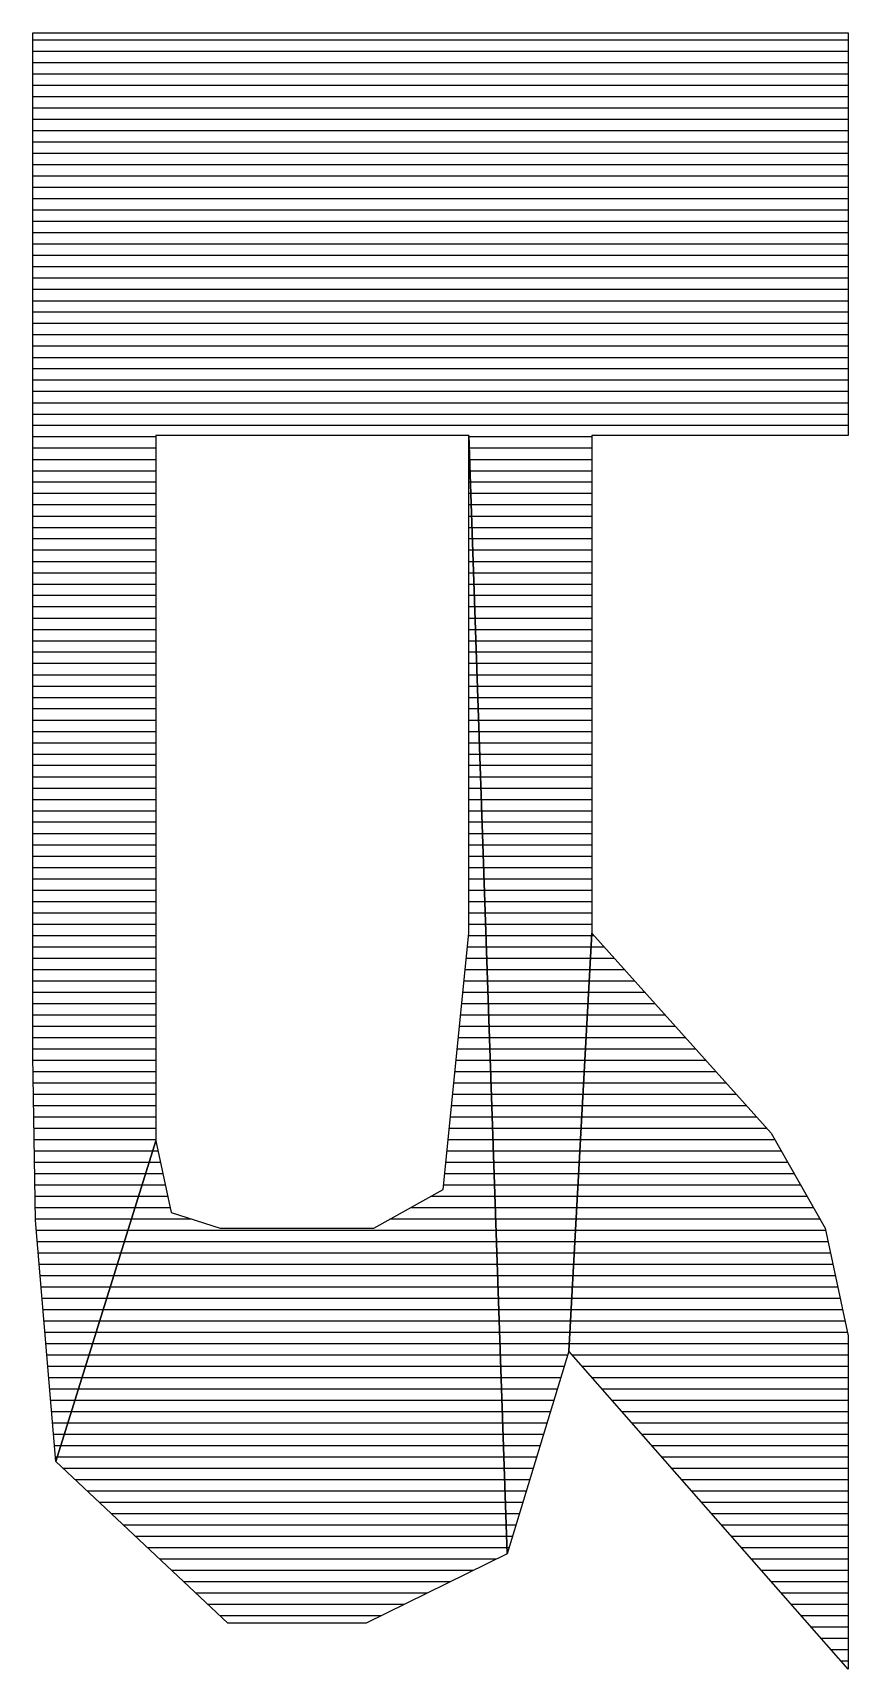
# Model space of a CAD drawing. Extents: x -25 to 108, y -8 to 51.
# Drawn here: x 70.816 to 72.366, y 20.654 to 23.764 of the extents above; entities that cross this region are included whole.
import ezdxf

# ---------------------------------------------------------------- set-up
doc = ezdxf.new("R2010")
doc.units = 0
doc.layers.add('BG_SILKBOTTOM20240221', color=40, linetype='CONTINUOUS')

msp = doc.modelspace()

# ---------------------------------------------------------------- linework, layer by layer
at = {"layer": 'BG_SILKBOTTOM20240221'}
for points in [[(70.815962, 21.819108), (70.815962, 23.763732)], [(70.815962, 23.763732), (72.366124, 23.763732)], [(72.366124, 23.763732), (72.366124, 22.99843)], [(72.366124, 23.749508), (70.815962, 23.749508)], [(72.366124, 23.727918), (70.815962, 23.727918)], [(72.366124, 23.706328), (70.815962, 23.706328)], [(72.366124, 23.684738), (70.815962, 23.684738)], [(72.366124, 23.663402), (70.815962, 23.663402)], [(72.366124, 23.641812), (70.815962, 23.641812)], [(72.366124, 23.620222), (70.815962, 23.620222)], [(72.366124, 23.598632), (70.815962, 23.598632)], [(72.366124, 23.577042), (70.815962, 23.577042)], [(72.366124, 23.555706), (70.815962, 23.555706)], [(72.366124, 23.534116), (70.815962, 23.534116)], [(72.366124, 23.512526), (70.815962, 23.512526)], [(72.366124, 23.490936), (70.815962, 23.490936)], [(72.366124, 23.469346), (70.815962, 23.469346)], [(72.366124, 23.44801), (70.815962, 23.44801)], [(72.366124, 23.42642), (70.815962, 23.42642)], [(72.366124, 23.40483), (70.815962, 23.40483)], [(72.366124, 23.38324), (70.815962, 23.38324)], [(72.366124, 23.36165), (70.815962, 23.36165)], [(72.366124, 23.340314), (70.815962, 23.340314)], [(72.366124, 23.318724), (70.815962, 23.318724)], [(72.366124, 23.297134), (70.815962, 23.297134)], [(72.366124, 23.275544), (70.815962, 23.275544)], [(72.366124, 23.253954), (70.815962, 23.253954)], [(72.366124, 23.232618), (70.815962, 23.232618)], [(72.366124, 23.211028), (70.815962, 23.211028)], [(72.366124, 23.189438), (70.815962, 23.189438)], [(72.366124, 23.167848), (70.815962, 23.167848)], [(72.366124, 23.146258), (70.815962, 23.146258)], [(72.366124, 23.124922), (70.815962, 23.124922)], [(72.366124, 23.103332), (70.815962, 23.103332)], [(72.366124, 23.081742), (70.815962, 23.081742)], [(72.366124, 23.060152), (70.815962, 23.060152)], [(72.366124, 23.038562), (70.815962, 23.038562)], [(72.366124, 23.017226), (70.815962, 23.017226)], [(71.05015, 22.995636), (70.815962, 22.995636)], [(71.05015, 22.99843), (71.05015, 21.658072)], [(71.644764, 22.99843), (71.05015, 22.99843)], [(71.717916, 20.873466), (71.644764, 22.99843)], [(71.644764, 22.99843), (71.717916, 20.873466)], [(71.644764, 22.052788), (71.644764, 22.99843)], [(71.878698, 22.995636), (71.645018, 22.995636)], [(71.878698, 22.99843), (71.878698, 22.052788)], [(72.366124, 22.99843), (71.878698, 22.99843)], [(71.05015, 22.974046), (70.815962, 22.974046)], [(71.05015, 22.952456), (70.815962, 22.952456)], [(71.645526, 22.974046), (71.644764, 22.974046)], [(71.646034, 22.952456), (71.644764, 22.952456)], [(71.878698, 22.974046), (71.646034, 22.974046)], [(71.878698, 22.952456), (71.646288, 22.952456)], [(71.05015, 22.930866), (70.815962, 22.930866)], [(71.646796, 22.930866), (71.644764, 22.930866)], [(71.878698, 22.930866), (71.64705, 22.930866)], [(71.05015, 22.90953), (70.815962, 22.90953)], [(71.05015, 22.88794), (70.815962, 22.88794)], [(71.647558, 22.90953), (71.644764, 22.90953)], [(71.64832, 22.88794), (71.644764, 22.88794)], [(71.878698, 22.90953), (71.648066, 22.90953)], [(71.878698, 22.88794), (71.648828, 22.88794)], [(71.05015, 22.86635), (70.815962, 22.86635)], [(71.649082, 22.86635), (71.644764, 22.86635)], [(71.878698, 22.86635), (71.64959, 22.86635)], [(71.05015, 22.84476), (70.815962, 22.84476)], [(71.650098, 22.84476), (71.644764, 22.84476)], [(71.878698, 22.84476), (71.650352, 22.84476)], [(71.05015, 22.82317), (70.815962, 22.82317)], [(71.05015, 22.801834), (70.815962, 22.801834)], [(71.650352, 22.82317), (71.644764, 22.82317)], [(71.651114, 22.801834), (71.644764, 22.801834)], [(71.878698, 22.82317), (71.65086, 22.82317)], [(71.878698, 22.801834), (71.651622, 22.801834)], [(71.05015, 22.780244), (70.815962, 22.780244)], [(71.65213, 22.780244), (71.644764, 22.780244)], [(71.878698, 22.780244), (71.652384, 22.780244)], [(71.05015, 22.758654), (70.815962, 22.758654)], [(71.05015, 22.737064), (70.815962, 22.737064)], [(71.652892, 22.758654), (71.644764, 22.758654)], [(71.653654, 22.737064), (71.644764, 22.737064)], [(71.878698, 22.758654), (71.653146, 22.758654)], [(71.878698, 22.737064), (71.654162, 22.737064)], [(71.05015, 22.715474), (70.815962, 22.715474)], [(71.654162, 22.715474), (71.644764, 22.715474)], [(71.878698, 22.715474), (71.654416, 22.715474)], [(71.05015, 22.694138), (70.815962, 22.694138)], [(71.05015, 22.672548), (70.815962, 22.672548)], [(71.654924, 22.694138), (71.644764, 22.694138)], [(71.655686, 22.672548), (71.644764, 22.672548)], [(71.878698, 22.694138), (71.655178, 22.694138)], [(71.878698, 22.672548), (71.656194, 22.672548)], [(71.05015, 22.650958), (70.815962, 22.650958)], [(71.656448, 22.650958), (71.644764, 22.650958)], [(71.878698, 22.650958), (71.656956, 22.650958)], [(71.05015, 22.629368), (70.815962, 22.629368)], [(71.05015, 22.607778), (70.815962, 22.607778)], [(71.65721, 22.629368), (71.644764, 22.629368)], [(71.658226, 22.607778), (71.644764, 22.607778)], [(71.878698, 22.629368), (71.657718, 22.629368)], [(71.878698, 22.607778), (71.65848, 22.607778)], [(71.05015, 22.586442), (70.815962, 22.586442)], [(71.65848, 22.586442), (71.644764, 22.586442)], [(71.878698, 22.586442), (71.658988, 22.586442)], [(71.05015, 22.564852), (70.815962, 22.564852)], [(71.659242, 22.564852), (71.644764, 22.564852)], [(71.878698, 22.564852), (71.65975, 22.564852)], [(71.05015, 22.543262), (70.815962, 22.543262)], [(71.05015, 22.521672), (70.815962, 22.521672)], [(71.660258, 22.543262), (71.644764, 22.543262)], [(71.66102, 22.521672), (71.644764, 22.521672)], [(71.878698, 22.543262), (71.660512, 22.543262)], [(71.878698, 22.521672), (71.661274, 22.521672)], [(71.05015, 22.500082), (70.815962, 22.500082)], [(71.661782, 22.500082), (71.644764, 22.500082)], [(71.878698, 22.500082), (71.66229, 22.500082)], [(71.05015, 22.478746), (70.815962, 22.478746)], [(71.05015, 22.457156), (70.815962, 22.457156)], [(71.662544, 22.478746), (71.644764, 22.478746)], [(71.663052, 22.457156), (71.644764, 22.457156)], [(71.878698, 22.478746), (71.663052, 22.478746)], [(71.878698, 22.457156), (71.663306, 22.457156)], [(71.05015, 22.435566), (70.815962, 22.435566)], [(71.663814, 22.435566), (71.644764, 22.435566)], [(71.878698, 22.435566), (71.664322, 22.435566)], [(71.05015, 22.413976), (70.815962, 22.413976)], [(71.05015, 22.392386), (70.815962, 22.392386)], [(71.664576, 22.413976), (71.644764, 22.413976)], [(71.665338, 22.392386), (71.644764, 22.392386)], [(71.878698, 22.413976), (71.665084, 22.413976)], [(71.878698, 22.392386), (71.665846, 22.392386)], [(71.05015, 22.37105), (70.815962, 22.37105)], [(71.666354, 22.37105), (71.644764, 22.37105)], [(71.878698, 22.37105), (71.666608, 22.37105)], [(71.05015, 22.34946), (70.815962, 22.34946)], [(71.05015, 22.32787), (70.815962, 22.32787)], [(71.666608, 22.34946), (71.644764, 22.34946)], [(71.66737, 22.32787), (71.644764, 22.32787)], [(71.878698, 22.34946), (71.667116, 22.34946)], [(71.878698, 22.32787), (71.667878, 22.32787)], [(71.05015, 22.30628), (70.815962, 22.30628)], [(71.668386, 22.30628), (71.644764, 22.30628)], [(71.878698, 22.30628), (71.66864, 22.30628)], [(71.05015, 22.28469), (70.815962, 22.28469)], [(71.669148, 22.28469), (71.644764, 22.28469)], [(71.878698, 22.28469), (71.669402, 22.28469)], [(71.05015, 22.263354), (70.815962, 22.263354)], [(71.05015, 22.241764), (70.815962, 22.241764)], [(71.66991, 22.263354), (71.644764, 22.263354)], [(71.670672, 22.241764), (71.644764, 22.241764)], [(71.878698, 22.263354), (71.670418, 22.263354)], [(71.878698, 22.241764), (71.67118, 22.241764)], [(71.05015, 22.220174), (70.815962, 22.220174)], [(71.67118, 22.220174), (71.644764, 22.220174)], [(71.878698, 22.220174), (71.671434, 22.220174)], [(71.05015, 22.198584), (70.815962, 22.198584)], [(71.05015, 22.176994), (70.815962, 22.176994)], [(71.671942, 22.198584), (71.644764, 22.198584)], [(71.672704, 22.176994), (71.644764, 22.176994)], [(71.878698, 22.198584), (71.67245, 22.198584)], [(71.878698, 22.176994), (71.673212, 22.176994)], [(71.05015, 22.155658), (70.815962, 22.155658)], [(71.673466, 22.155658), (71.644764, 22.155658)], [(71.878698, 22.155658), (71.673974, 22.155658)], [(71.05015, 22.134068), (70.815962, 22.134068)], [(71.05015, 22.112478), (70.815962, 22.112478)], [(71.674482, 22.134068), (71.644764, 22.134068)], [(71.675244, 22.112478), (71.644764, 22.112478)], [(71.878698, 22.134068), (71.674736, 22.134068)], [(71.878698, 22.112478), (71.675498, 22.112478)], [(71.05015, 22.090888), (70.815962, 22.090888)], [(71.675498, 22.090888), (71.644764, 22.090888)], [(71.878698, 22.090888), (71.676006, 22.090888)], [(71.05015, 22.069298), (70.815962, 22.069298)], [(71.05015, 22.047962), (70.815962, 22.047962)], [(71.595996, 21.565362), (71.644764, 22.052788)], [(71.677276, 22.047962), (71.644002, 22.047962)], [(71.676514, 22.069298), (71.644764, 22.069298)], [(71.878698, 22.069298), (71.676768, 22.069298)], [(71.878698, 22.047962), (71.67753, 22.047962)], [(71.878698, 22.052788), (71.83501, 21.258276)], [(71.83501, 21.258276), (71.878698, 22.052788)], [(71.882762, 22.047962), (71.878444, 22.047962)], [(71.878698, 22.052788), (72.21982, 21.672804)], [(71.05015, 22.026372), (70.815962, 22.026372)], [(71.678038, 22.026372), (71.64197, 22.026372)], [(71.877682, 22.026372), (71.678546, 22.026372)], [(71.90232, 22.026372), (71.877174, 22.026372)], [(71.05015, 22.004782), (70.815962, 22.004782)], [(71.6788, 22.004782), (71.639938, 22.004782)], [(71.876412, 22.004782), (71.679308, 22.004782)], [(71.92137, 22.004782), (71.875904, 22.004782)], [(71.05015, 21.983192), (70.815962, 21.983192)], [(71.05015, 21.961602), (70.815962, 21.961602)], [(71.68007, 21.961602), (71.635366, 21.961602)], [(71.679308, 21.983192), (71.637398, 21.983192)], [(71.875142, 21.983192), (71.679562, 21.983192)], [(71.873872, 21.961602), (71.680578, 21.961602)], [(71.960486, 21.961602), (71.873618, 21.961602)], [(71.940928, 21.983192), (71.874634, 21.983192)], [(71.05015, 21.940266), (70.815962, 21.940266)], [(71.680832, 21.940266), (71.633334, 21.940266)], [(71.872602, 21.940266), (71.68134, 21.940266)], [(71.979536, 21.940266), (71.872348, 21.940266)], [(71.05015, 21.918676), (70.815962, 21.918676)], [(71.05015, 21.897086), (70.815962, 21.897086)], [(71.68261, 21.897086), (71.628762, 21.897086)], [(71.681594, 21.918676), (71.630794, 21.918676)], [(71.871586, 21.918676), (71.682102, 21.918676)], [(71.870316, 21.897086), (71.682864, 21.897086)], [(72.018144, 21.897086), (71.869808, 21.897086)], [(71.999094, 21.918676), (71.871078, 21.918676)], [(71.05015, 21.875496), (70.815962, 21.875496)], [(71.683372, 21.875496), (71.62673, 21.875496)], [(71.869046, 21.875496), (71.683626, 21.875496)], [(72.037702, 21.875496), (71.868538, 21.875496)], [(71.05015, 21.853906), (70.815962, 21.853906)], [(71.05015, 21.83257), (70.815962, 21.83257)], [(71.684642, 21.83257), (71.622412, 21.83257)], [(71.683626, 21.853906), (71.624698, 21.853906)], [(71.867776, 21.853906), (71.684134, 21.853906)], [(71.867014, 21.83257), (71.684896, 21.83257)], [(72.07631, 21.83257), (71.866506, 21.83257)], [(72.056752, 21.853906), (71.867522, 21.853906)], [(70.821042, 21.506942), (70.815962, 21.819108)], [(71.05015, 21.81098), (70.81647, 21.81098)], [(71.685404, 21.81098), (71.62038, 21.81098)], [(71.865744, 21.81098), (71.685658, 21.81098)], [(72.09536, 21.81098), (71.86549, 21.81098)], [(71.05015, 21.78939), (70.816978, 21.78939)], [(71.686166, 21.78939), (71.618348, 21.78939)], [(71.864474, 21.78939), (71.686674, 21.78939)], [(72.114918, 21.78939), (71.86422, 21.78939)], [(71.05015, 21.7678), (70.816978, 21.7678)], [(71.05015, 21.74621), (70.817232, 21.74621)], [(71.68769, 21.74621), (71.613776, 21.74621)], [(71.686928, 21.7678), (71.615808, 21.7678)], [(71.863458, 21.7678), (71.687436, 21.7678)], [(71.862188, 21.74621), (71.688198, 21.74621)], [(72.153526, 21.74621), (71.86168, 21.74621)], [(72.134476, 21.7678), (71.86295, 21.7678)], [(71.05015, 21.724874), (70.81774, 21.724874)], [(71.688198, 21.724874), (71.611744, 21.724874)], [(71.860918, 21.724874), (71.688706, 21.724874)], [(72.173084, 21.724874), (71.86041, 21.724874)], [(71.05015, 21.703284), (70.817994, 21.703284)], [(71.05015, 21.681694), (70.818502, 21.681694)], [(71.689722, 21.681694), (71.607426, 21.681694)], [(71.68896, 21.703284), (71.609458, 21.703284)], [(71.859648, 21.703284), (71.689468, 21.703284)], [(71.858378, 21.681694), (71.69023, 21.681694)], [(72.211692, 21.681694), (71.858124, 21.681694)], [(72.192134, 21.703284), (71.859394, 21.703284)], [(71.05015, 21.660104), (70.81901, 21.660104)], [(71.05015, 21.658072), (70.859904, 21.04898)], [(70.859904, 21.04898), (71.05015, 21.658072)], [(71.05015, 21.658072), (71.07936, 21.521674)], [(71.690738, 21.660104), (71.605394, 21.660104)], [(71.857362, 21.660104), (71.690992, 21.660104)], [(72.226678, 21.660104), (71.856854, 21.660104)], [(72.21982, 21.672804), (72.322182, 21.49221)], [(71.044562, 21.638514), (70.81901, 21.638514)], [(71.03745, 21.617178), (70.819264, 21.617178)], [(71.058786, 21.617178), (71.037196, 21.617178)], [(71.054214, 21.638514), (71.044054, 21.638514)], [(71.692262, 21.617178), (71.600822, 21.617178)], [(71.6915, 21.638514), (71.603362, 21.638514)], [(71.856092, 21.638514), (71.691754, 21.638514)], [(71.854822, 21.617178), (71.69277, 21.617178)], [(72.251062, 21.617178), (71.854314, 21.617178)], [(72.23887, 21.638514), (71.855584, 21.638514)], [(71.030592, 21.595588), (70.819772, 21.595588)], [(71.063612, 21.595588), (71.030338, 21.595588)], [(71.69277, 21.595588), (71.59879, 21.595588)], [(71.853552, 21.595588), (71.693024, 21.595588)], [(72.263254, 21.595588), (71.853298, 21.595588)], [(71.024242, 21.573998), (70.820026, 21.573998)], [(71.01713, 21.552408), (70.820534, 21.552408)], [(71.072502, 21.552408), (71.016876, 21.552408)], [(71.06793, 21.573998), (71.023734, 21.573998)], [(71.46417, 21.49221), (71.595996, 21.565362)], [(71.694294, 21.552408), (71.572374, 21.552408)], [(71.693532, 21.573998), (71.596758, 21.573998)], [(71.852282, 21.573998), (71.693786, 21.573998)], [(71.851266, 21.552408), (71.694802, 21.552408)], [(72.288146, 21.552408), (71.850758, 21.552408)], [(72.275446, 21.573998), (71.852028, 21.573998)], [(71.01078, 21.530818), (70.821042, 21.530818)], [(71.077328, 21.530818), (71.010272, 21.530818)], [(71.07936, 21.521674), (71.17207, 21.49221)], [(71.695056, 21.530818), (71.533766, 21.530818)], [(71.85025, 21.530818), (71.695564, 21.530818)], [(72.300338, 21.530818), (71.849996, 21.530818)], [(71.003922, 21.509482), (70.821042, 21.509482)], [(70.859904, 21.04898), (70.821042, 21.506942)], [(71.117968, 21.509482), (71.003414, 21.509482)], [(71.17207, 21.49221), (71.46417, 21.49221)], [(71.695818, 21.509482), (71.49465, 21.509482)], [(71.849234, 21.509482), (71.696326, 21.509482)], [(72.31253, 21.509482), (71.848726, 21.509482)], [(72.322182, 21.49221), (72.366124, 21.287486)], [(70.997318, 21.487892), (70.823074, 21.487892)], [(70.99046, 21.466302), (70.824598, 21.466302)], [(71.697088, 21.466302), (70.989952, 21.466302)], [(71.696326, 21.487892), (70.99681, 21.487892)], [(71.847964, 21.487892), (71.696834, 21.487892)], [(71.846694, 21.466302), (71.697596, 21.466302)], [(72.327516, 21.466302), (71.846186, 21.466302)], [(72.322944, 21.487892), (71.847456, 21.487892)], [(70.983856, 21.444712), (70.82663, 21.444712)], [(71.69785, 21.444712), (70.983602, 21.444712)], [(71.845424, 21.444712), (71.698358, 21.444712)], [(72.332342, 21.444712), (71.84517, 21.444712)], [(70.976998, 21.423122), (70.828154, 21.423122)], [(70.97014, 21.401786), (70.830186, 21.401786)], [(71.699628, 21.401786), (70.969632, 21.401786)], [(71.698866, 21.423122), (70.97649, 21.423122)], [(71.844154, 21.423122), (71.69912, 21.423122)], [(71.843138, 21.401786), (71.699882, 21.401786)], [(72.341232, 21.401786), (71.84263, 21.401786)], [(72.336914, 21.423122), (71.8439, 21.423122)], [(70.963536, 21.380196), (70.831964, 21.380196)], [(71.70039, 21.380196), (70.963282, 21.380196)], [(71.841868, 21.380196), (71.700898, 21.380196)], [(72.346058, 21.380196), (71.84136, 21.380196)], [(70.956678, 21.358606), (70.833996, 21.358606)], [(70.950074, 21.337016), (70.83552, 21.337016)], [(71.70166, 21.337016), (70.94982, 21.337016)], [(71.700898, 21.358606), (70.95617, 21.358606)], [(71.840598, 21.358606), (71.701152, 21.358606)], [(71.839328, 21.337016), (71.701914, 21.337016)], [(72.355202, 21.337016), (71.839074, 21.337016)], [(72.35063, 21.358606), (71.84009, 21.358606)], [(70.943216, 21.315426), (70.837552, 21.315426)], [(71.702422, 21.315426), (70.942962, 21.315426)], [(71.838058, 21.315426), (71.70293, 21.315426)], [(72.360028, 21.315426), (71.837804, 21.315426)], [(70.936866, 21.29409), (70.83933, 21.29409)], [(70.929754, 21.2725), (70.841362, 21.2725)], [(71.703946, 21.2725), (70.9295, 21.2725)], [(71.703184, 21.29409), (70.936358, 21.29409)], [(71.837042, 21.29409), (71.703692, 21.29409)], [(71.835772, 21.2725), (71.704454, 21.2725)], [(72.366124, 21.2725), (71.835264, 21.2725)], [(72.364346, 21.29409), (71.836534, 21.29409)], [(72.366124, 21.287486), (72.366124, 20.65401)], [(70.923404, 21.25091), (70.842886, 21.25091)], [(71.704962, 21.25091), (70.922896, 21.25091)], [(71.832978, 21.25091), (71.705216, 21.25091)], [(71.83501, 21.258276), (71.717916, 20.873466)], [(72.366124, 20.65401), (71.83501, 21.258276)], [(72.366124, 21.25091), (71.84136, 21.25091)], [(70.916546, 21.22932), (70.844918, 21.22932)], [(71.705216, 21.22932), (70.916038, 21.22932)], [(71.826374, 21.22932), (71.705724, 21.22932)], [(72.366124, 21.22932), (71.86041, 21.22932)], [(70.909942, 21.20773), (70.846442, 21.20773)], [(70.903084, 21.186394), (70.848474, 21.186394)], [(71.706994, 21.186394), (70.902576, 21.186394)], [(71.705978, 21.20773), (70.909434, 21.20773)], [(71.81977, 21.20773), (71.706486, 21.20773)], [(71.81342, 21.186394), (71.707248, 21.186394)], [(72.366124, 21.20773), (71.879206, 21.20773)], [(72.366124, 21.186394), (71.898256, 21.186394)], [(70.896226, 21.164804), (70.850252, 21.164804)], [(71.707756, 21.164804), (70.895718, 21.164804)], [(71.806816, 21.164804), (71.70801, 21.164804)], [(72.366124, 21.164804), (71.917306, 21.164804)], [(70.889622, 21.143214), (70.852284, 21.143214)], [(70.882764, 21.121624), (70.853808, 21.121624)], [(71.709026, 21.121624), (70.882256, 21.121624)], [(71.708518, 21.143214), (70.889114, 21.143214)], [(71.799958, 21.143214), (71.709026, 21.143214)], [(71.793354, 21.121624), (71.70928, 21.121624)], [(72.366124, 21.143214), (71.936102, 21.143214)], [(72.366124, 21.121624), (71.955152, 21.121624)], [(70.87616, 21.100034), (70.85584, 21.100034)], [(71.709788, 21.100034), (70.875906, 21.100034)], [(71.787004, 21.100034), (71.710042, 21.100034)], [(72.366124, 21.100034), (71.973948, 21.100034)], [(70.869302, 21.078698), (70.857618, 21.078698)], [(70.862698, 21.057108), (70.85965, 21.057108)], [(71.711312, 21.057108), (70.862444, 21.057108)], [(71.71055, 21.078698), (70.868794, 21.078698)], [(71.7804, 21.078698), (71.711058, 21.078698)], [(71.77405, 21.057108), (71.71182, 21.057108)], [(72.366124, 21.078698), (71.992998, 21.078698)], [(72.366124, 21.057108), (72.012048, 21.057108)], [(71.186802, 20.74164), (70.859904, 21.04898)], [(71.712074, 21.035518), (70.874636, 21.035518)], [(71.767446, 21.035518), (71.712582, 21.035518)], [(72.366124, 21.035518), (72.030844, 21.035518)], [(71.71309, 21.013928), (70.897242, 21.013928)], [(71.713344, 20.992338), (70.920102, 20.992338)], [(71.760842, 21.013928), (71.713344, 21.013928)], [(71.754492, 20.992338), (71.713852, 20.992338)], [(72.366124, 21.013928), (72.049894, 21.013928)], [(72.366124, 20.992338), (72.06869, 20.992338)], [(71.714106, 20.971002), (70.943216, 20.971002)], [(71.747634, 20.971002), (71.714614, 20.971002)], [(72.366124, 20.971002), (72.08774, 20.971002)], [(71.715122, 20.949412), (70.966076, 20.949412)], [(71.74103, 20.949412), (71.715376, 20.949412)], [(72.366124, 20.949412), (72.10679, 20.949412)], [(71.715884, 20.927822), (70.988682, 20.927822)], [(71.716646, 20.906232), (71.01205, 20.906232)], [(71.734426, 20.927822), (71.716138, 20.927822)], [(71.728076, 20.906232), (71.717154, 20.906232)], [(72.366124, 20.927822), (72.125586, 20.927822)], [(72.366124, 20.906232), (72.144636, 20.906232)], [(71.717408, 20.884642), (71.034656, 20.884642)], [(71.717916, 20.873466), (71.449692, 20.74164)], [(71.721472, 20.884642), (71.717916, 20.884642)], [(72.366124, 20.884642), (72.163178, 20.884642)], [(71.697596, 20.863306), (71.05777, 20.863306)], [(71.653654, 20.841716), (71.08063, 20.841716)], [(72.366124, 20.863306), (72.182482, 20.863306)], [(72.366124, 20.841716), (72.201024, 20.841716)], [(71.609712, 20.820126), (71.10349, 20.820126)], [(72.366124, 20.820126), (72.220074, 20.820126)], [(71.56577, 20.798536), (71.126604, 20.798536)], [(71.522082, 20.776946), (71.14921, 20.776946)], [(72.366124, 20.798536), (72.239378, 20.798536)], [(72.366124, 20.776946), (72.25792, 20.776946)], [(71.47814, 20.75561), (71.17207, 20.75561)], [(72.366124, 20.75561), (72.27697, 20.75561)], [(71.449692, 20.74164), (71.186802, 20.74164)], [(72.366124, 20.73402), (72.295766, 20.73402)], [(72.366124, 20.71243), (72.314816, 20.71243)], [(72.366124, 20.69084), (72.333866, 20.69084)], [(72.366124, 20.66925), (72.352662, 20.66925)]]:
    msp.add_lwpolyline(points, dxfattribs=at)

doc.saveas('drawing.dxf')
